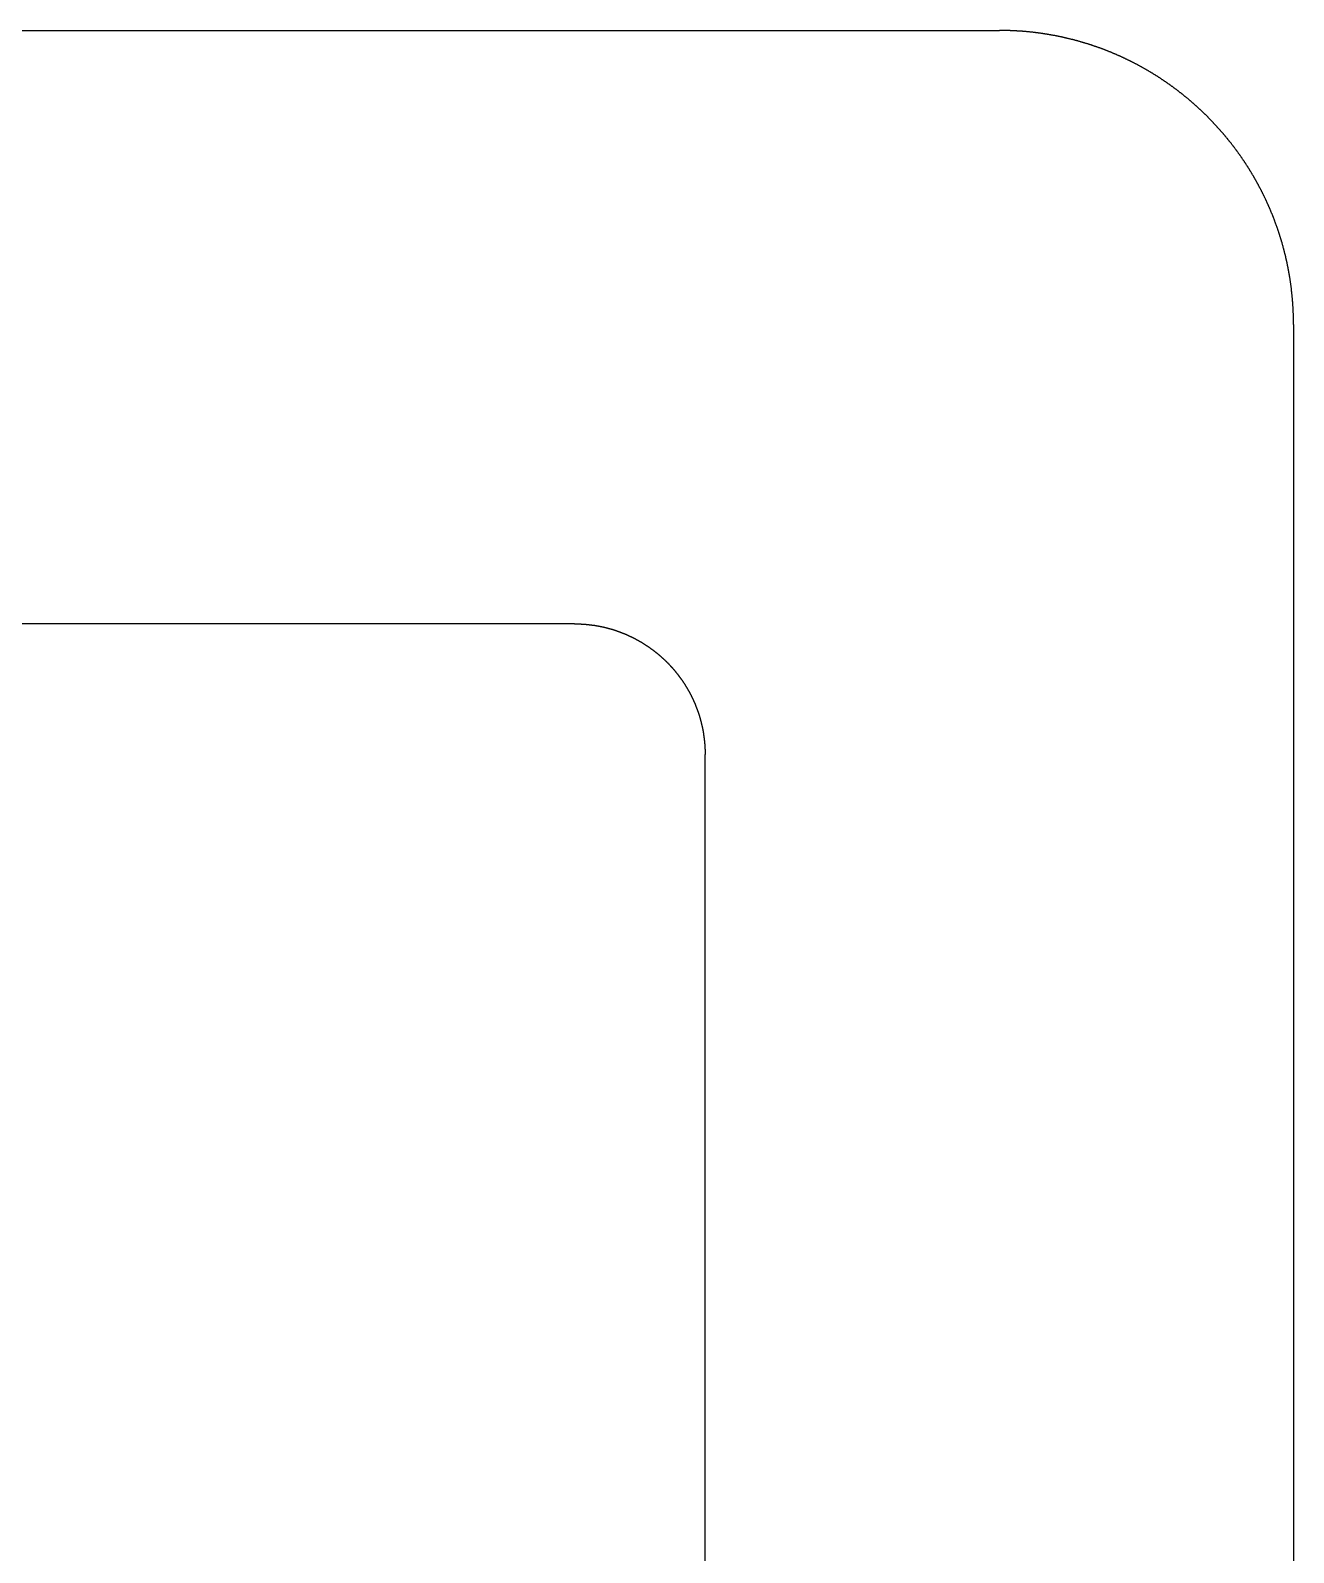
# Model space of a CAD drawing. Header units: millimetres. Extents: x -275 to 275, y -100 to 100.
# Drawn here: x 83.77 to 99.24, y -1.54 to 17.1 of the extents above; entities that cross this region are included whole.
import ezdxf

# ---------------------------------------------------------------- set-up
doc = ezdxf.new("R2010")
doc.units = ezdxf.units.MM

msp = doc.modelspace()

# ---------------------------------------------------------------- linework, layer by layer
for p, q in [((72.043, 17.099), (95.634, 17.099)), ((99.235, 13.498), (99.235, -22.949)), ((90.433, 9.834), (71.916, 9.834)), ((92.033, -17.686), (92.033, 8.234))]:
    msp.add_line(p, q)
for points in [[(99.235, 13.498), (99.235, 13.504), (99.235, 13.51), (99.235, 13.516), (99.235, 13.522), (99.235, 13.528), (99.235, 13.533), (99.235, 13.539), (99.235, 13.545), (99.235, 13.551), (99.235, 13.557), (99.235, 13.563), (99.234, 13.569), (99.234, 13.575), (99.234, 13.581), (99.234, 13.587), (99.234, 13.593), (99.234, 13.599), (99.234, 13.605), (99.233, 13.611), (99.233, 13.617), (99.233, 13.623), (99.233, 13.628), (99.233, 13.634), (99.232, 13.64), (99.232, 13.646), (99.232, 13.652), (99.232, 13.658), (99.231, 13.664), (99.231, 13.67), (99.231, 13.676), (99.231, 13.682), (99.23, 13.687), (99.23, 13.693), (99.23, 13.699), (99.229, 13.705), (99.229, 13.711), (99.229, 13.717), (99.228, 13.723), (99.228, 13.729), (99.227, 13.735), (99.227, 13.74), (99.227, 13.746), (99.226, 13.752), (99.226, 13.758), (99.225, 13.764), (99.225, 13.77), (99.225, 13.776), (99.224, 13.781), (99.224, 13.787), (99.223, 13.793), (99.223, 13.799), (99.222, 13.805), (99.222, 13.811), (99.221, 13.816), (99.221, 13.822), (99.22, 13.828), (99.22, 13.834), (99.219, 13.84), (99.219, 13.846), (99.218, 13.851), (99.217, 13.857), (99.217, 13.863), (99.216, 13.869), (99.216, 13.875), (99.215, 13.88), (99.214, 13.886), (99.214, 13.892), (99.213, 13.898), (99.212, 13.904), (99.212, 13.909), (99.211, 13.915), (99.211, 13.921), (99.21, 13.927), (99.209, 13.933), (99.208, 13.938), (99.208, 13.944), (99.207, 13.95), (99.206, 13.956), (99.206, 13.961), (99.205, 13.967), (99.204, 13.973), (99.203, 13.979), (99.203, 13.985), (99.202, 13.99), (99.201, 13.996), (99.2, 14.002), (99.199, 14.008), (99.199, 14.013), (99.198, 14.019), (99.197, 14.025), (99.196, 14.03), (99.195, 14.036), (99.194, 14.042), (99.193, 14.048), (99.193, 14.053), (99.192, 14.059), (99.191, 14.065), (99.19, 14.07), (99.189, 14.076), (99.188, 14.082), (99.187, 14.088), (99.186, 14.093), (99.185, 14.099), (99.184, 14.105), (99.183, 14.11), (99.182, 14.116), (99.181, 14.122), (99.18, 14.127), (99.179, 14.133), (99.178, 14.139), (99.177, 14.144), (99.176, 14.15), (99.175, 14.156), (99.174, 14.161), (99.173, 14.167), (99.172, 14.173), (99.171, 14.178), (99.17, 14.184), (99.169, 14.19), (99.168, 14.195), (99.166, 14.201), (99.165, 14.207), (99.164, 14.212), (99.163, 14.218), (99.162, 14.224), (99.161, 14.229), (99.16, 14.235), (99.158, 14.24), (99.157, 14.246), (99.156, 14.252), (99.155, 14.257), (99.154, 14.263), (99.152, 14.268), (99.151, 14.274), (99.15, 14.28), (99.149, 14.285), (99.148, 14.291), (99.146, 14.296), (99.145, 14.302), (99.144, 14.308), (99.142, 14.313), (99.141, 14.319), (99.14, 14.324), (99.139, 14.33), (99.137, 14.335), (99.136, 14.341), (99.135, 14.347), (99.133, 14.352), (99.132, 14.358), (99.13, 14.363), (99.129, 14.369), (99.128, 14.374), (99.126, 14.38), (99.125, 14.385), (99.124, 14.391), (99.122, 14.396), (99.121, 14.402), (99.119, 14.407), (99.118, 14.413), (99.116, 14.418), (99.115, 14.424), (99.113, 14.429), (99.112, 14.435), (99.11, 14.44), (99.109, 14.446), (99.107, 14.451), (99.106, 14.457), (99.104, 14.462), (99.103, 14.468), (99.101, 14.473), (99.1, 14.479), (99.098, 14.484), (99.097, 14.49), (99.095, 14.495), (99.094, 14.501), (99.092, 14.506), (99.09, 14.512), (99.089, 14.517), (99.087, 14.523), (99.086, 14.528), (99.084, 14.533), (99.082, 14.539), (99.081, 14.544), (99.079, 14.55), (99.077, 14.555), (99.076, 14.561), (99.074, 14.566), (99.072, 14.571), (99.071, 14.577), (99.069, 14.582), (99.067, 14.588), (99.066, 14.593), (99.064, 14.598), (99.062, 14.604), (99.06, 14.609), (99.059, 14.615), (99.057, 14.62), (99.055, 14.625), (99.053, 14.631), (99.052, 14.636), (99.05, 14.641), (99.048, 14.647), (99.046, 14.652), (99.044, 14.657), (99.043, 14.663), (99.041, 14.668), (99.039, 14.674), (99.037, 14.679), (99.035, 14.684), (99.033, 14.69), (99.031, 14.695), (99.03, 14.7), (99.028, 14.706), (99.026, 14.711), (99.024, 14.716), (99.022, 14.721), (99.02, 14.727), (99.018, 14.732), (99.016, 14.737), (99.014, 14.743), (99.012, 14.748), (99.01, 14.753), (99.008, 14.758), (99.006, 14.764), (99.004, 14.769), (99.002, 14.774), (99, 14.78), (98.998, 14.785), (98.996, 14.79), (98.994, 14.795), (98.992, 14.801), (98.99, 14.806), (98.988, 14.811), (98.986, 14.816), (98.984, 14.822), (98.982, 14.827), (98.98, 14.832), (98.978, 14.837), (98.976, 14.842), (98.974, 14.848), (98.972, 14.853), (98.969, 14.858), (98.967, 14.863), (98.965, 14.868), (98.963, 14.874), (98.961, 14.879), (98.959, 14.884), (98.957, 14.889), (98.954, 14.894), (98.952, 14.9), (98.95, 14.905), (98.948, 14.91), (98.946, 14.915), (98.943, 14.92), (98.941, 14.925), (98.939, 14.93), (98.937, 14.936), (98.934, 14.941), (98.932, 14.946), (98.93, 14.951), (98.928, 14.956), (98.925, 14.961), (98.923, 14.966), (98.921, 14.972), (98.918, 14.977), (98.916, 14.982), (98.914, 14.987), (98.912, 14.992), (98.909, 14.997), (98.907, 15.002), (98.905, 15.007), (98.902, 15.012), (98.9, 15.017), (98.897, 15.022), (98.895, 15.028), (98.893, 15.033), (98.89, 15.038), (98.888, 15.043), (98.885, 15.048), (98.883, 15.053), (98.881, 15.058), (98.878, 15.063), (98.876, 15.068), (98.873, 15.073), (98.871, 15.078), (98.868, 15.083), (98.866, 15.088), (98.863, 15.093), (98.861, 15.098), (98.859, 15.103), (98.856, 15.108), (98.854, 15.113), (98.851, 15.118), (98.848, 15.123), (98.846, 15.128), (98.843, 15.133), (98.841, 15.138), (98.838, 15.143), (98.836, 15.148), (98.833, 15.153), (98.831, 15.158), (98.828, 15.163), (98.825, 15.168), (98.823, 15.173), (98.82, 15.177), (98.818, 15.182), (98.815, 15.187), (98.812, 15.192), (98.81, 15.197), (98.807, 15.202), (98.805, 15.207), (98.802, 15.212), (98.799, 15.217), (98.797, 15.222), (98.794, 15.227), (98.791, 15.231), (98.788, 15.236), (98.786, 15.241), (98.783, 15.246), (98.78, 15.251), (98.778, 15.256), (98.775, 15.261), (98.772, 15.266), (98.769, 15.27), (98.767, 15.275), (98.764, 15.28), (98.761, 15.285), (98.758, 15.29), (98.756, 15.295), (98.753, 15.299), (98.75, 15.304), (98.747, 15.309), (98.744, 15.314), (98.742, 15.319), (98.739, 15.323), (98.736, 15.328), (98.733, 15.333), (98.73, 15.338), (98.727, 15.343), (98.725, 15.347), (98.722, 15.352), (98.719, 15.357), (98.716, 15.362), (98.713, 15.366), (98.71, 15.371), (98.707, 15.376), (98.704, 15.381), (98.701, 15.385), (98.699, 15.39), (98.696, 15.395), (98.693, 15.399), (98.69, 15.404), (98.687, 15.409), (98.684, 15.414), (98.681, 15.418), (98.678, 15.423), (98.675, 15.428), (98.672, 15.432), (98.669, 15.437), (98.666, 15.442), (98.663, 15.446), (98.66, 15.451), (98.657, 15.456), (98.654, 15.46), (98.651, 15.465), (98.648, 15.47), (98.645, 15.474), (98.642, 15.479), (98.639, 15.484), (98.636, 15.488), (98.633, 15.493), (98.629, 15.497), (98.626, 15.502), (98.623, 15.507), (98.62, 15.511), (98.617, 15.516), (98.614, 15.52), (98.611, 15.525), (98.608, 15.53), (98.605, 15.534), (98.601, 15.539), (98.598, 15.543), (98.595, 15.548), (98.592, 15.552), (98.589, 15.557), (98.586, 15.562), (98.582, 15.566), (98.579, 15.571), (98.576, 15.575), (98.573, 15.58), (98.57, 15.584), (98.566, 15.589), (98.563, 15.593), (98.56, 15.598), (98.557, 15.602), (98.553, 15.607), (98.55, 15.611), (98.547, 15.616), (98.544, 15.62), (98.54, 15.625), (98.537, 15.629), (98.534, 15.634), (98.531, 15.638), (98.527, 15.642), (98.524, 15.647), (98.521, 15.651), (98.517, 15.656), (98.514, 15.66), (98.511, 15.665), (98.507, 15.669), (98.504, 15.673), (98.501, 15.678), (98.497, 15.682), (98.494, 15.687), (98.49, 15.691), (98.487, 15.695), (98.484, 15.7), (98.48, 15.704), (98.477, 15.709), (98.474, 15.713), (98.47, 15.717), (98.467, 15.722), (98.463, 15.726), (98.46, 15.73), (98.456, 15.735), (98.453, 15.739), (98.449, 15.743), (98.446, 15.748), (98.443, 15.752), (98.439, 15.756), (98.436, 15.761), (98.432, 15.765), (98.429, 15.769), (98.425, 15.774), (98.422, 15.778), (98.418, 15.782), (98.415, 15.786), (98.411, 15.791), (98.408, 15.795), (98.404, 15.799), (98.4, 15.803), (98.397, 15.808), (98.393, 15.812), (98.39, 15.816), (98.386, 15.82), (98.383, 15.825), (98.379, 15.829), (98.376, 15.833), (98.372, 15.837), (98.368, 15.841), (98.365, 15.846), (98.361, 15.85), (98.357, 15.854), (98.354, 15.858), (98.35, 15.862), (98.347, 15.867), (98.343, 15.871), (98.339, 15.875), (98.336, 15.879), (98.332, 15.883), (98.328, 15.887), (98.325, 15.891), (98.321, 15.896), (98.317, 15.9), (98.314, 15.904), (98.31, 15.908), (98.306, 15.912), (98.302, 15.916), (98.299, 15.92), (98.295, 15.924), (98.291, 15.928), (98.288, 15.932), (98.284, 15.936), (98.28, 15.941), (98.276, 15.945), (98.273, 15.949), (98.269, 15.953), (98.265, 15.957), (98.261, 15.961), (98.257, 15.965), (98.254, 15.969), (98.25, 15.973), (98.246, 15.977), (98.242, 15.981), (98.238, 15.985), (98.235, 15.989), (98.231, 15.993), (98.227, 15.997), (98.223, 16.001), (98.219, 16.005), (98.215, 16.009), (98.212, 16.013), (98.208, 16.017), (98.204, 16.021), (98.2, 16.025), (98.196, 16.029), (98.192, 16.032), (98.188, 16.036), (98.184, 16.04), (98.18, 16.044), (98.177, 16.048), (98.173, 16.052), (98.169, 16.056), (98.165, 16.06), (98.161, 16.064), (98.157, 16.068), (98.153, 16.071), (98.149, 16.075), (98.145, 16.079), (98.141, 16.083), (98.137, 16.087), (98.133, 16.091), (98.129, 16.095), (98.125, 16.098), (98.121, 16.102), (98.117, 16.106), (98.113, 16.11), (98.109, 16.114), (98.105, 16.117), (98.101, 16.121), (98.097, 16.125), (98.093, 16.129), (98.089, 16.133), (98.085, 16.136), (98.081, 16.14), (98.077, 16.144), (98.073, 16.148), (98.069, 16.151), (98.065, 16.155), (98.06, 16.159), (98.056, 16.163), (98.052, 16.166), (98.048, 16.17), (98.044, 16.174), (98.04, 16.177), (98.036, 16.181), (98.032, 16.185), (98.028, 16.188), (98.023, 16.192), (98.019, 16.196), (98.015, 16.199), (98.011, 16.203), (98.007, 16.207), (98.003, 16.21), (97.999, 16.214), (97.994, 16.218), (97.99, 16.221), (97.986, 16.225), (97.982, 16.228), (97.978, 16.232), (97.973, 16.236), (97.969, 16.239), (97.965, 16.243), (97.961, 16.246), (97.957, 16.25), (97.952, 16.254), (97.948, 16.257), (97.944, 16.261), (97.94, 16.264), (97.935, 16.268), (97.931, 16.271), (97.927, 16.275), (97.923, 16.278), (97.918, 16.282), (97.914, 16.285), (97.91, 16.289), (97.905, 16.292), (97.901, 16.296), (97.897, 16.299), (97.893, 16.303), (97.888, 16.306), (97.884, 16.31), (97.88, 16.313), (97.875, 16.317), (97.871, 16.32), (97.867, 16.324), (97.862, 16.327), (97.858, 16.33), (97.854, 16.334), (97.849, 16.337), (97.845, 16.341), (97.84, 16.344), (97.836, 16.347), (97.832, 16.351), (97.827, 16.354), (97.823, 16.358), (97.819, 16.361), (97.814, 16.364), (97.81, 16.368), (97.805, 16.371), (97.801, 16.374), (97.796, 16.378), (97.792, 16.381), (97.788, 16.384), (97.783, 16.388), (97.779, 16.391), (97.774, 16.394), (97.77, 16.398), (97.765, 16.401), (97.761, 16.404), (97.756, 16.407), (97.752, 16.411), (97.747, 16.414), (97.743, 16.417), (97.738, 16.42), (97.734, 16.424), (97.729, 16.427), (97.725, 16.43), (97.72, 16.433), (97.716, 16.437), (97.711, 16.44), (97.707, 16.443), (97.702, 16.446), (97.698, 16.449), (97.693, 16.453), (97.689, 16.456), (97.684, 16.459), (97.68, 16.462), (97.675, 16.465), (97.67, 16.468), (97.666, 16.471), (97.661, 16.475), (97.657, 16.478), (97.652, 16.481), (97.648, 16.484), (97.643, 16.487), (97.638, 16.49), (97.634, 16.493), (97.629, 16.496), (97.624, 16.499), (97.62, 16.502), (97.615, 16.505), (97.611, 16.509), (97.606, 16.512), (97.601, 16.515), (97.597, 16.518), (97.592, 16.521), (97.587, 16.524), (97.583, 16.527), (97.578, 16.53), (97.573, 16.533), (97.569, 16.536), (97.564, 16.539), (97.559, 16.542), (97.555, 16.545), (97.55, 16.548), (97.545, 16.551), (97.54, 16.554), (97.536, 16.556), (97.531, 16.559), (97.526, 16.562), (97.522, 16.565), (97.517, 16.568), (97.512, 16.571), (97.507, 16.574), (97.503, 16.577), (97.498, 16.58), (97.493, 16.583), (97.488, 16.585), (97.484, 16.588), (97.479, 16.591), (97.474, 16.594), (97.469, 16.597), (97.464, 16.6), (97.46, 16.603), (97.455, 16.605), (97.45, 16.608), (97.445, 16.611), (97.44, 16.614), (97.436, 16.617), (97.431, 16.619), (97.426, 16.622), (97.421, 16.625), (97.416, 16.628), (97.411, 16.63), (97.407, 16.633), (97.402, 16.636), (97.397, 16.639), (97.392, 16.641), (97.387, 16.644), (97.382, 16.647), (97.377, 16.65), (97.373, 16.652), (97.368, 16.655), (97.363, 16.658), (97.358, 16.66), (97.353, 16.663), (97.348, 16.666), (97.343, 16.668), (97.338, 16.671), (97.333, 16.674), (97.328, 16.676), (97.324, 16.679), (97.319, 16.681), (97.314, 16.684), (97.309, 16.687), (97.304, 16.689), (97.299, 16.692), (97.294, 16.694), (97.289, 16.697), (97.284, 16.7), (97.279, 16.702), (97.274, 16.705), (97.269, 16.707), (97.264, 16.71), (97.259, 16.712), (97.254, 16.715), (97.249, 16.717), (97.244, 16.72), (97.239, 16.722), (97.234, 16.725), (97.229, 16.727), (97.224, 16.73), (97.219, 16.732), (97.214, 16.735), (97.209, 16.737), (97.204, 16.74), (97.199, 16.742), (97.194, 16.744), (97.189, 16.747), (97.184, 16.749), (97.179, 16.752), (97.174, 16.754), (97.169, 16.756), (97.164, 16.759), (97.159, 16.761), (97.154, 16.764), (97.149, 16.766), (97.143, 16.768), (97.138, 16.771), (97.133, 16.773), (97.128, 16.775), (97.123, 16.778), (97.118, 16.78), (97.113, 16.782), (97.108, 16.785), (97.103, 16.787), (97.098, 16.789), (97.092, 16.791), (97.087, 16.794), (97.082, 16.796), (97.077, 16.798), (97.072, 16.8), (97.067, 16.803), (97.062, 16.805), (97.056, 16.807), (97.051, 16.809), (97.046, 16.812), (97.041, 16.814), (97.036, 16.816), (97.031, 16.818), (97.025, 16.82), (97.02, 16.822), (97.015, 16.825), (97.01, 16.827), (97.005, 16.829), (96.999, 16.831), (96.994, 16.833), (96.989, 16.835), (96.984, 16.837), (96.979, 16.839), (96.973, 16.842), (96.968, 16.844), (96.963, 16.846), (96.958, 16.848), (96.953, 16.85), (96.947, 16.852), (96.942, 16.854), (96.937, 16.856), (96.932, 16.858), (96.926, 16.86), (96.921, 16.862), (96.916, 16.864), (96.911, 16.866), (96.905, 16.868), (96.9, 16.87), (96.895, 16.872), (96.889, 16.874), (96.884, 16.876), (96.879, 16.878), (96.874, 16.88), (96.868, 16.882), (96.863, 16.884), (96.858, 16.886), (96.852, 16.888), (96.847, 16.89), (96.842, 16.891), (96.836, 16.893), (96.831, 16.895), (96.826, 16.897), (96.82, 16.899), (96.815, 16.901), (96.81, 16.903), (96.804, 16.904), (96.799, 16.906), (96.794, 16.908), (96.788, 16.91), (96.783, 16.912), (96.778, 16.914), (96.772, 16.915), (96.767, 16.917), (96.762, 16.919), (96.756, 16.921), (96.751, 16.922), (96.745, 16.924), (96.74, 16.926), (96.735, 16.928), (96.729, 16.929), (96.724, 16.931), (96.718, 16.933), (96.713, 16.934), (96.708, 16.936), (96.702, 16.938), (96.697, 16.94), (96.691, 16.941), (96.686, 16.943), (96.681, 16.944), (96.675, 16.946), (96.67, 16.948), (96.664, 16.949), (96.659, 16.951), (96.653, 16.953), (96.648, 16.954), (96.642, 16.956), (96.637, 16.957), (96.632, 16.959), (96.626, 16.961), (96.621, 16.962), (96.615, 16.964), (96.61, 16.965), (96.604, 16.967), (96.599, 16.968), (96.593, 16.97), (96.588, 16.971), (96.582, 16.973), (96.577, 16.974), (96.571, 16.976), (96.566, 16.977), (96.56, 16.979), (96.555, 16.98), (96.549, 16.982), (96.544, 16.983), (96.538, 16.984), (96.533, 16.986), (96.527, 16.987), (96.522, 16.989), (96.516, 16.99), (96.511, 16.991), (96.505, 16.993), (96.499, 16.994), (96.494, 16.996), (96.488, 16.997), (96.483, 16.998), (96.477, 17), (96.472, 17.001), (96.466, 17.002), (96.461, 17.004), (96.455, 17.005), (96.449, 17.006), (96.444, 17.007), (96.438, 17.009), (96.433, 17.01), (96.427, 17.011), (96.421, 17.013), (96.416, 17.014), (96.41, 17.015), (96.405, 17.016), (96.399, 17.017), (96.393, 17.019), (96.388, 17.02), (96.382, 17.021), (96.377, 17.022), (96.371, 17.023), (96.365, 17.025), (96.36, 17.026), (96.354, 17.027), (96.349, 17.028), (96.343, 17.029), (96.337, 17.03), (96.332, 17.031), (96.326, 17.032), (96.32, 17.034), (96.315, 17.035), (96.309, 17.036), (96.303, 17.037), (96.298, 17.038), (96.292, 17.039), (96.286, 17.04), (96.281, 17.041), (96.275, 17.042), (96.269, 17.043), (96.264, 17.044), (96.258, 17.045), (96.252, 17.046), (96.247, 17.047), (96.241, 17.048), (96.235, 17.049), (96.23, 17.05), (96.224, 17.051), (96.218, 17.052), (96.212, 17.053), (96.207, 17.054), (96.201, 17.055), (96.195, 17.055), (96.19, 17.056), (96.184, 17.057), (96.178, 17.058), (96.172, 17.059), (96.167, 17.06), (96.161, 17.061), (96.155, 17.061), (96.149, 17.062), (96.144, 17.063), (96.138, 17.064), (96.132, 17.065), (96.126, 17.065), (96.121, 17.066), (96.115, 17.067), (96.109, 17.068), (96.103, 17.069), (96.098, 17.069), (96.092, 17.07), (96.086, 17.071), (96.08, 17.071), (96.075, 17.072), (96.069, 17.073), (96.063, 17.074), (96.057, 17.074), (96.051, 17.075), (96.046, 17.076), (96.04, 17.076), (96.034, 17.077), (96.028, 17.078), (96.023, 17.078), (96.017, 17.079), (96.011, 17.079), (96.005, 17.08), (95.999, 17.081), (95.993, 17.081), (95.988, 17.082), (95.982, 17.082), (95.976, 17.083), (95.97, 17.083), (95.964, 17.084), (95.959, 17.084), (95.953, 17.085), (95.947, 17.085), (95.941, 17.086), (95.935, 17.086), (95.929, 17.087), (95.923, 17.087), (95.918, 17.088), (95.912, 17.088), (95.906, 17.089), (95.9, 17.089), (95.894, 17.09), (95.888, 17.09), (95.882, 17.09), (95.877, 17.091), (95.871, 17.091), (95.865, 17.092), (95.859, 17.092), (95.853, 17.092), (95.847, 17.093), (95.841, 17.093), (95.835, 17.093), (95.83, 17.094), (95.824, 17.094), (95.818, 17.094), (95.812, 17.095), (95.806, 17.095), (95.8, 17.095), (95.794, 17.095), (95.788, 17.096), (95.782, 17.096), (95.777, 17.096), (95.771, 17.096), (95.765, 17.097), (95.759, 17.097), (95.753, 17.097), (95.747, 17.097), (95.741, 17.097), (95.735, 17.097), (95.729, 17.098), (95.723, 17.098), (95.717, 17.098), (95.711, 17.098), (95.705, 17.098), (95.699, 17.098), (95.694, 17.098), (95.688, 17.098), (95.682, 17.099), (95.676, 17.099), (95.67, 17.099), (95.664, 17.099), (95.658, 17.099), (95.652, 17.099), (95.646, 17.099), (95.64, 17.099), (95.634, 17.099)], [(90.433, 9.834), (90.436, 9.834), (90.438, 9.834), (90.441, 9.834), (90.444, 9.834), (90.446, 9.834), (90.449, 9.834), (90.452, 9.834), (90.454, 9.834), (90.457, 9.834), (90.46, 9.834), (90.462, 9.834), (90.465, 9.834), (90.468, 9.834), (90.47, 9.834), (90.473, 9.834), (90.475, 9.834), (90.478, 9.834), (90.481, 9.834), (90.483, 9.834), (90.486, 9.834), (90.489, 9.834), (90.491, 9.833), (90.494, 9.833), (90.496, 9.833), (90.499, 9.833), (90.502, 9.833), (90.504, 9.833), (90.507, 9.833), (90.51, 9.833), (90.512, 9.833), (90.515, 9.832), (90.517, 9.832), (90.52, 9.832), (90.523, 9.832), (90.525, 9.832), (90.528, 9.832), (90.53, 9.832), (90.533, 9.831), (90.536, 9.831), (90.538, 9.831), (90.541, 9.831), (90.544, 9.831), (90.546, 9.831), (90.549, 9.83), (90.551, 9.83), (90.554, 9.83), (90.557, 9.83), (90.559, 9.83), (90.562, 9.829), (90.564, 9.829), (90.567, 9.829), (90.57, 9.829), (90.572, 9.829), (90.575, 9.828), (90.577, 9.828), (90.58, 9.828), (90.582, 9.828), (90.585, 9.827), (90.588, 9.827), (90.59, 9.827), (90.593, 9.827), (90.595, 9.826), (90.598, 9.826), (90.601, 9.826), (90.603, 9.826), (90.606, 9.825), (90.608, 9.825), (90.611, 9.825), (90.613, 9.824), (90.616, 9.824), (90.619, 9.824), (90.621, 9.824), (90.624, 9.823), (90.626, 9.823), (90.629, 9.823), (90.631, 9.822), (90.634, 9.822), (90.637, 9.822), (90.639, 9.821), (90.642, 9.821), (90.644, 9.821), (90.647, 9.82), (90.649, 9.82), (90.652, 9.82), (90.654, 9.819), (90.657, 9.819), (90.66, 9.819), (90.662, 9.818), (90.665, 9.818), (90.667, 9.817), (90.67, 9.817), (90.672, 9.817), (90.675, 9.816), (90.677, 9.816), (90.68, 9.816), (90.682, 9.815), (90.685, 9.815), (90.688, 9.814), (90.69, 9.814), (90.693, 9.814), (90.695, 9.813), (90.698, 9.813), (90.7, 9.812), (90.703, 9.812), (90.705, 9.811), (90.708, 9.811), (90.71, 9.811), (90.713, 9.81), (90.715, 9.81), (90.718, 9.809), (90.72, 9.809), (90.723, 9.808), (90.725, 9.808), (90.728, 9.807), (90.73, 9.807), (90.733, 9.806), (90.735, 9.806), (90.738, 9.805), (90.74, 9.805), (90.743, 9.804), (90.746, 9.804), (90.748, 9.803), (90.751, 9.803), (90.753, 9.802), (90.756, 9.802), (90.758, 9.801), (90.761, 9.801), (90.763, 9.8), (90.765, 9.8), (90.768, 9.799), (90.77, 9.799), (90.773, 9.798), (90.775, 9.798), (90.778, 9.797), (90.78, 9.797), (90.783, 9.796), (90.785, 9.796), (90.788, 9.795), (90.79, 9.794), (90.793, 9.794), (90.795, 9.793), (90.798, 9.793), (90.8, 9.792), (90.803, 9.792), (90.805, 9.791), (90.808, 9.79), (90.81, 9.79), (90.813, 9.789), (90.815, 9.789), (90.818, 9.788), (90.82, 9.787), (90.822, 9.787), (90.825, 9.786), (90.827, 9.786), (90.83, 9.785), (90.832, 9.784), (90.835, 9.784), (90.837, 9.783), (90.84, 9.782), (90.842, 9.782), (90.845, 9.781), (90.847, 9.78), (90.849, 9.78), (90.852, 9.779), (90.854, 9.778), (90.857, 9.778), (90.859, 9.777), (90.862, 9.776), (90.864, 9.776), (90.866, 9.775), (90.869, 9.774), (90.871, 9.774), (90.874, 9.773), (90.876, 9.772), (90.879, 9.772), (90.881, 9.771), (90.883, 9.77), (90.886, 9.769), (90.888, 9.769), (90.891, 9.768), (90.893, 9.767), (90.896, 9.767), (90.898, 9.766), (90.9, 9.765), (90.903, 9.764), (90.905, 9.764), (90.908, 9.763), (90.91, 9.762), (90.912, 9.761), (90.915, 9.761), (90.917, 9.76), (90.92, 9.759), (90.922, 9.758), (90.924, 9.758), (90.927, 9.757), (90.929, 9.756), (90.932, 9.755), (90.934, 9.754), (90.936, 9.754), (90.939, 9.753), (90.941, 9.752), (90.943, 9.751), (90.946, 9.751), (90.948, 9.75), (90.951, 9.749), (90.953, 9.748), (90.955, 9.747), (90.958, 9.746), (90.96, 9.746), (90.962, 9.745), (90.965, 9.744), (90.967, 9.743), (90.97, 9.742), (90.972, 9.741), (90.974, 9.741), (90.977, 9.74), (90.979, 9.739), (90.981, 9.738), (90.984, 9.737), (90.986, 9.736), (90.988, 9.735), (90.991, 9.735), (90.993, 9.734), (90.995, 9.733), (90.998, 9.732), (91, 9.731), (91.002, 9.73), (91.005, 9.729), (91.007, 9.728), (91.009, 9.727), (91.012, 9.727), (91.014, 9.726), (91.016, 9.725), (91.019, 9.724), (91.021, 9.723), (91.023, 9.722), (91.026, 9.721), (91.028, 9.72), (91.03, 9.719), (91.033, 9.718), (91.035, 9.717), (91.037, 9.716), (91.04, 9.715), (91.042, 9.715), (91.044, 9.714), (91.047, 9.713), (91.049, 9.712), (91.051, 9.711), (91.053, 9.71), (91.056, 9.709), (91.058, 9.708), (91.06, 9.707), (91.063, 9.706), (91.065, 9.705), (91.067, 9.704), (91.07, 9.703), (91.072, 9.702), (91.074, 9.701), (91.076, 9.7), (91.079, 9.699), (91.081, 9.698), (91.083, 9.697), (91.085, 9.696), (91.088, 9.695), (91.09, 9.694), (91.092, 9.693), (91.095, 9.692), (91.097, 9.691), (91.099, 9.69), (91.101, 9.689), (91.104, 9.688), (91.106, 9.687), (91.108, 9.685), (91.11, 9.684), (91.113, 9.683), (91.115, 9.682), (91.117, 9.681), (91.119, 9.68), (91.122, 9.679), (91.124, 9.678), (91.126, 9.677), (91.128, 9.676), (91.131, 9.675), (91.133, 9.674), (91.135, 9.673), (91.137, 9.672), (91.139, 9.67), (91.142, 9.669), (91.144, 9.668), (91.146, 9.667), (91.148, 9.666), (91.151, 9.665), (91.153, 9.664), (91.155, 9.663), (91.157, 9.662), (91.159, 9.66), (91.162, 9.659), (91.164, 9.658), (91.166, 9.657), (91.168, 9.656), (91.17, 9.655), (91.173, 9.654), (91.175, 9.652), (91.177, 9.651), (91.179, 9.65), (91.181, 9.649), (91.184, 9.648), (91.186, 9.647), (91.188, 9.645), (91.19, 9.644), (91.192, 9.643), (91.195, 9.642), (91.197, 9.641), (91.199, 9.64), (91.201, 9.638), (91.203, 9.637), (91.205, 9.636), (91.208, 9.635), (91.21, 9.634), (91.212, 9.632), (91.214, 9.631), (91.216, 9.63), (91.218, 9.629), (91.22, 9.628), (91.223, 9.626), (91.225, 9.625), (91.227, 9.624), (91.229, 9.623), (91.231, 9.621), (91.233, 9.62), (91.236, 9.619), (91.238, 9.618), (91.24, 9.616), (91.242, 9.615), (91.244, 9.614), (91.246, 9.613), (91.248, 9.611), (91.25, 9.61), (91.253, 9.609), (91.255, 9.608), (91.257, 9.606), (91.259, 9.605), (91.261, 9.604), (91.263, 9.603), (91.265, 9.601), (91.267, 9.6), (91.269, 9.599), (91.272, 9.597), (91.274, 9.596), (91.276, 9.595), (91.278, 9.593), (91.28, 9.592), (91.282, 9.591), (91.284, 9.59), (91.286, 9.588), (91.288, 9.587), (91.29, 9.586), (91.292, 9.584), (91.295, 9.583), (91.297, 9.582), (91.299, 9.58), (91.301, 9.579), (91.303, 9.578), (91.305, 9.576), (91.307, 9.575), (91.309, 9.574), (91.311, 9.572), (91.313, 9.571), (91.315, 9.569), (91.317, 9.568), (91.319, 9.567), (91.321, 9.565), (91.323, 9.564), (91.325, 9.563), (91.327, 9.561), (91.33, 9.56), (91.332, 9.558), (91.334, 9.557), (91.336, 9.556), (91.338, 9.554), (91.34, 9.553), (91.342, 9.551), (91.344, 9.55), (91.346, 9.549), (91.348, 9.547), (91.35, 9.546), (91.352, 9.544), (91.354, 9.543), (91.356, 9.542), (91.358, 9.54), (91.36, 9.539), (91.362, 9.537), (91.364, 9.536), (91.366, 9.534), (91.368, 9.533), (91.37, 9.532), (91.372, 9.53), (91.374, 9.529), (91.376, 9.527), (91.378, 9.526), (91.38, 9.524), (91.382, 9.523), (91.384, 9.521), (91.386, 9.52), (91.388, 9.518), (91.39, 9.517), (91.392, 9.516), (91.394, 9.514), (91.396, 9.513), (91.398, 9.511), (91.4, 9.51), (91.402, 9.508), (91.403, 9.507), (91.405, 9.505), (91.407, 9.504), (91.409, 9.502), (91.411, 9.501), (91.413, 9.499), (91.415, 9.498), (91.417, 9.496), (91.419, 9.495), (91.421, 9.493), (91.423, 9.492), (91.425, 9.49), (91.427, 9.488), (91.429, 9.487), (91.431, 9.485), (91.433, 9.484), (91.434, 9.482), (91.436, 9.481), (91.438, 9.479), (91.44, 9.478), (91.442, 9.476), (91.444, 9.475), (91.446, 9.473), (91.448, 9.471), (91.45, 9.47), (91.452, 9.468), (91.453, 9.467), (91.455, 9.465), (91.457, 9.464), (91.459, 9.462), (91.461, 9.46), (91.463, 9.459), (91.465, 9.457), (91.467, 9.456), (91.469, 9.454), (91.47, 9.453), (91.472, 9.451), (91.474, 9.449), (91.476, 9.448), (91.478, 9.446), (91.48, 9.445), (91.482, 9.443), (91.483, 9.441), (91.485, 9.44), (91.487, 9.438), (91.489, 9.436), (91.491, 9.435), (91.493, 9.433), (91.495, 9.432), (91.496, 9.43), (91.498, 9.428), (91.5, 9.427), (91.502, 9.425), (91.504, 9.423), (91.505, 9.422), (91.507, 9.42), (91.509, 9.418), (91.511, 9.417), (91.513, 9.415), (91.515, 9.413), (91.516, 9.412), (91.518, 9.41), (91.52, 9.408), (91.522, 9.407), (91.524, 9.405), (91.525, 9.403), (91.527, 9.402), (91.529, 9.4), (91.531, 9.398), (91.533, 9.397), (91.534, 9.395), (91.536, 9.393), (91.538, 9.392), (91.54, 9.39), (91.541, 9.388), (91.543, 9.386), (91.545, 9.385), (91.547, 9.383), (91.549, 9.381), (91.55, 9.38), (91.552, 9.378), (91.554, 9.376), (91.556, 9.374), (91.557, 9.373), (91.559, 9.371), (91.561, 9.369), (91.563, 9.368), (91.564, 9.366), (91.566, 9.364), (91.568, 9.362), (91.569, 9.361), (91.571, 9.359), (91.573, 9.357), (91.575, 9.355), (91.576, 9.354), (91.578, 9.352), (91.58, 9.35), (91.581, 9.348), (91.583, 9.347), (91.585, 9.345), (91.587, 9.343), (91.588, 9.341), (91.59, 9.339), (91.592, 9.338), (91.593, 9.336), (91.595, 9.334), (91.597, 9.332), (91.598, 9.331), (91.6, 9.329), (91.602, 9.327), (91.603, 9.325), (91.605, 9.323), (91.607, 9.322), (91.608, 9.32), (91.61, 9.318), (91.612, 9.316), (91.613, 9.314), (91.615, 9.313), (91.617, 9.311), (91.618, 9.309), (91.62, 9.307), (91.622, 9.305), (91.623, 9.303), (91.625, 9.302), (91.627, 9.3), (91.628, 9.298), (91.63, 9.296), (91.632, 9.294), (91.633, 9.292), (91.635, 9.291), (91.636, 9.289), (91.638, 9.287), (91.64, 9.285), (91.641, 9.283), (91.643, 9.281), (91.645, 9.279), (91.646, 9.278), (91.648, 9.276), (91.649, 9.274), (91.651, 9.272), (91.652, 9.27), (91.654, 9.268), (91.656, 9.266), (91.657, 9.264), (91.659, 9.263), (91.66, 9.261), (91.662, 9.259), (91.664, 9.257), (91.665, 9.255), (91.667, 9.253), (91.668, 9.251), (91.67, 9.249), (91.671, 9.247), (91.673, 9.246), (91.675, 9.244), (91.676, 9.242), (91.678, 9.24), (91.679, 9.238), (91.681, 9.236), (91.682, 9.234), (91.684, 9.232), (91.685, 9.23), (91.687, 9.228), (91.688, 9.226), (91.69, 9.224), (91.691, 9.223), (91.693, 9.221), (91.694, 9.219), (91.696, 9.217), (91.697, 9.215), (91.699, 9.213), (91.7, 9.211), (91.702, 9.209), (91.703, 9.207), (91.705, 9.205), (91.706, 9.203), (91.708, 9.201), (91.709, 9.199), (91.711, 9.197), (91.712, 9.195), (91.714, 9.193), (91.715, 9.191), (91.717, 9.189), (91.718, 9.187), (91.72, 9.185), (91.721, 9.183), (91.723, 9.181), (91.724, 9.179), (91.726, 9.177), (91.727, 9.175), (91.728, 9.173), (91.73, 9.171), (91.731, 9.169), (91.733, 9.167), (91.734, 9.165), (91.736, 9.163), (91.737, 9.161), (91.739, 9.159), (91.74, 9.157), (91.741, 9.155), (91.743, 9.153), (91.744, 9.151), (91.746, 9.149), (91.747, 9.147), (91.748, 9.145), (91.75, 9.143), (91.751, 9.141), (91.753, 9.139), (91.754, 9.137), (91.755, 9.135), (91.757, 9.133), (91.758, 9.131), (91.76, 9.129), (91.761, 9.127), (91.762, 9.125), (91.764, 9.123), (91.765, 9.121), (91.766, 9.119), (91.768, 9.117), (91.769, 9.115), (91.771, 9.113), (91.772, 9.111), (91.773, 9.108), (91.775, 9.106), (91.776, 9.104), (91.777, 9.102), (91.779, 9.1), (91.78, 9.098), (91.781, 9.096), (91.783, 9.094), (91.784, 9.092), (91.785, 9.09), (91.787, 9.088), (91.788, 9.086), (91.789, 9.084), (91.791, 9.081), (91.792, 9.079), (91.793, 9.077), (91.794, 9.075), (91.796, 9.073), (91.797, 9.071), (91.798, 9.069), (91.8, 9.067), (91.801, 9.065), (91.802, 9.063), (91.803, 9.06), (91.805, 9.058), (91.806, 9.056), (91.807, 9.054), (91.809, 9.052), (91.81, 9.05), (91.811, 9.048), (91.812, 9.046), (91.814, 9.043), (91.815, 9.041), (91.816, 9.039), (91.817, 9.037), (91.819, 9.035), (91.82, 9.033), (91.821, 9.031), (91.822, 9.028), (91.823, 9.026), (91.825, 9.024), (91.826, 9.022), (91.827, 9.02), (91.828, 9.018), (91.83, 9.016), (91.831, 9.013), (91.832, 9.011), (91.833, 9.009), (91.834, 9.007), (91.836, 9.005), (91.837, 9.003), (91.838, 9), (91.839, 8.998), (91.84, 8.996), (91.841, 8.994), (91.843, 8.992), (91.844, 8.989), (91.845, 8.987), (91.846, 8.985), (91.847, 8.983), (91.848, 8.981), (91.85, 8.979), (91.851, 8.976), (91.852, 8.974), (91.853, 8.972), (91.854, 8.97), (91.855, 8.968), (91.857, 8.965), (91.858, 8.963), (91.859, 8.961), (91.86, 8.959), (91.861, 8.956), (91.862, 8.954), (91.863, 8.952), (91.864, 8.95), (91.865, 8.948), (91.867, 8.945), (91.868, 8.943), (91.869, 8.941), (91.87, 8.939), (91.871, 8.936), (91.872, 8.934), (91.873, 8.932), (91.874, 8.93), (91.875, 8.928), (91.876, 8.925), (91.877, 8.923), (91.879, 8.921), (91.88, 8.919), (91.881, 8.916), (91.882, 8.914), (91.883, 8.912), (91.884, 8.91), (91.885, 8.907), (91.886, 8.905), (91.887, 8.903), (91.888, 8.901), (91.889, 8.898), (91.89, 8.896), (91.891, 8.894), (91.892, 8.891), (91.893, 8.889), (91.894, 8.887), (91.895, 8.885), (91.896, 8.882), (91.897, 8.88), (91.898, 8.878), (91.899, 8.876), (91.9, 8.873), (91.901, 8.871), (91.902, 8.869), (91.903, 8.866), (91.904, 8.864), (91.905, 8.862), (91.906, 8.86), (91.907, 8.857), (91.908, 8.855), (91.909, 8.853), (91.91, 8.85), (91.911, 8.848), (91.912, 8.846), (91.913, 8.843), (91.914, 8.841), (91.915, 8.839), (91.916, 8.836), (91.917, 8.834), (91.918, 8.832), (91.918, 8.83), (91.919, 8.827), (91.92, 8.825), (91.921, 8.823), (91.922, 8.82), (91.923, 8.818), (91.924, 8.816), (91.925, 8.813), (91.926, 8.811), (91.927, 8.809), (91.928, 8.806), (91.928, 8.804), (91.929, 8.802), (91.93, 8.799), (91.931, 8.797), (91.932, 8.795), (91.933, 8.792), (91.934, 8.79), (91.935, 8.787), (91.936, 8.785), (91.936, 8.783), (91.937, 8.78), (91.938, 8.778), (91.939, 8.776), (91.94, 8.773), (91.941, 8.771), (91.941, 8.769), (91.942, 8.766), (91.943, 8.764), (91.944, 8.762), (91.945, 8.759), (91.946, 8.757), (91.946, 8.754), (91.947, 8.752), (91.948, 8.75), (91.949, 8.747), (91.95, 8.745), (91.95, 8.743), (91.951, 8.74), (91.952, 8.738), (91.953, 8.735), (91.954, 8.733), (91.954, 8.731), (91.955, 8.728), (91.956, 8.726), (91.957, 8.723), (91.957, 8.721), (91.958, 8.719), (91.959, 8.716), (91.96, 8.714), (91.961, 8.711), (91.961, 8.709), (91.962, 8.707), (91.963, 8.704), (91.963, 8.702), (91.964, 8.699), (91.965, 8.697), (91.966, 8.695), (91.966, 8.692), (91.967, 8.69), (91.968, 8.687), (91.969, 8.685), (91.969, 8.682), (91.97, 8.68), (91.971, 8.678), (91.971, 8.675), (91.972, 8.673), (91.973, 8.67), (91.973, 8.668), (91.974, 8.665), (91.975, 8.663), (91.975, 8.661), (91.976, 8.658), (91.977, 8.656), (91.977, 8.653), (91.978, 8.651), (91.979, 8.648), (91.979, 8.646), (91.98, 8.643), (91.981, 8.641), (91.981, 8.639), (91.982, 8.636), (91.983, 8.634), (91.983, 8.631), (91.984, 8.629), (91.984, 8.626), (91.985, 8.624), (91.986, 8.621), (91.986, 8.619), (91.987, 8.616), (91.988, 8.614), (91.988, 8.611), (91.989, 8.609), (91.989, 8.607), (91.99, 8.604), (91.99, 8.602), (91.991, 8.599), (91.992, 8.597), (91.992, 8.594), (91.993, 8.592), (91.993, 8.589), (91.994, 8.587), (91.994, 8.584), (91.995, 8.582), (91.996, 8.579), (91.996, 8.577), (91.997, 8.574), (91.997, 8.572), (91.998, 8.569), (91.998, 8.567), (91.999, 8.564), (91.999, 8.562), (92, 8.559), (92, 8.557), (92.001, 8.554), (92.001, 8.552), (92.002, 8.549), (92.002, 8.547), (92.003, 8.544), (92.003, 8.542), (92.004, 8.539), (92.004, 8.537), (92.005, 8.534), (92.005, 8.532), (92.006, 8.529), (92.006, 8.527), (92.007, 8.524), (92.007, 8.522), (92.008, 8.519), (92.008, 8.517), (92.008, 8.514), (92.009, 8.512), (92.009, 8.509), (92.01, 8.507), (92.01, 8.504), (92.011, 8.501), (92.011, 8.499), (92.011, 8.496), (92.012, 8.494), (92.012, 8.491), (92.013, 8.489), (92.013, 8.486), (92.013, 8.484), (92.014, 8.481), (92.014, 8.479), (92.015, 8.476), (92.015, 8.474), (92.015, 8.471), (92.016, 8.468), (92.016, 8.466), (92.017, 8.463), (92.017, 8.461), (92.017, 8.458), (92.018, 8.456), (92.018, 8.453), (92.018, 8.451), (92.019, 8.448), (92.019, 8.445), (92.019, 8.443), (92.02, 8.44), (92.02, 8.438), (92.02, 8.435), (92.021, 8.433), (92.021, 8.43), (92.021, 8.428), (92.022, 8.425), (92.022, 8.422), (92.022, 8.42), (92.022, 8.417), (92.023, 8.415), (92.023, 8.412), (92.023, 8.41), (92.024, 8.407), (92.024, 8.404), (92.024, 8.402), (92.024, 8.399), (92.025, 8.397), (92.025, 8.394), (92.025, 8.391), (92.025, 8.389), (92.026, 8.386), (92.026, 8.384), (92.026, 8.381), (92.026, 8.379), (92.027, 8.376), (92.027, 8.373), (92.027, 8.371), (92.027, 8.368), (92.028, 8.366), (92.028, 8.363), (92.028, 8.36), (92.028, 8.358), (92.028, 8.355), (92.029, 8.353), (92.029, 8.35), (92.029, 8.347), (92.029, 8.345), (92.029, 8.342), (92.029, 8.34), (92.03, 8.337), (92.03, 8.334), (92.03, 8.332), (92.03, 8.329), (92.03, 8.326), (92.03, 8.324), (92.03, 8.321), (92.031, 8.319), (92.031, 8.316), (92.031, 8.313), (92.031, 8.311), (92.031, 8.308), (92.031, 8.305), (92.031, 8.303), (92.031, 8.3), (92.032, 8.298), (92.032, 8.295), (92.032, 8.292), (92.032, 8.29), (92.032, 8.287), (92.032, 8.284), (92.032, 8.282), (92.032, 8.279), (92.032, 8.277), (92.032, 8.274), (92.032, 8.271), (92.032, 8.269), (92.032, 8.266), (92.033, 8.263), (92.033, 8.261), (92.033, 8.258), (92.033, 8.255), (92.033, 8.253), (92.033, 8.25), (92.033, 8.248), (92.033, 8.245), (92.033, 8.242), (92.033, 8.24), (92.033, 8.237), (92.033, 8.234)]]:
    msp.add_lwpolyline(points)

doc.saveas('drawing.dxf')
